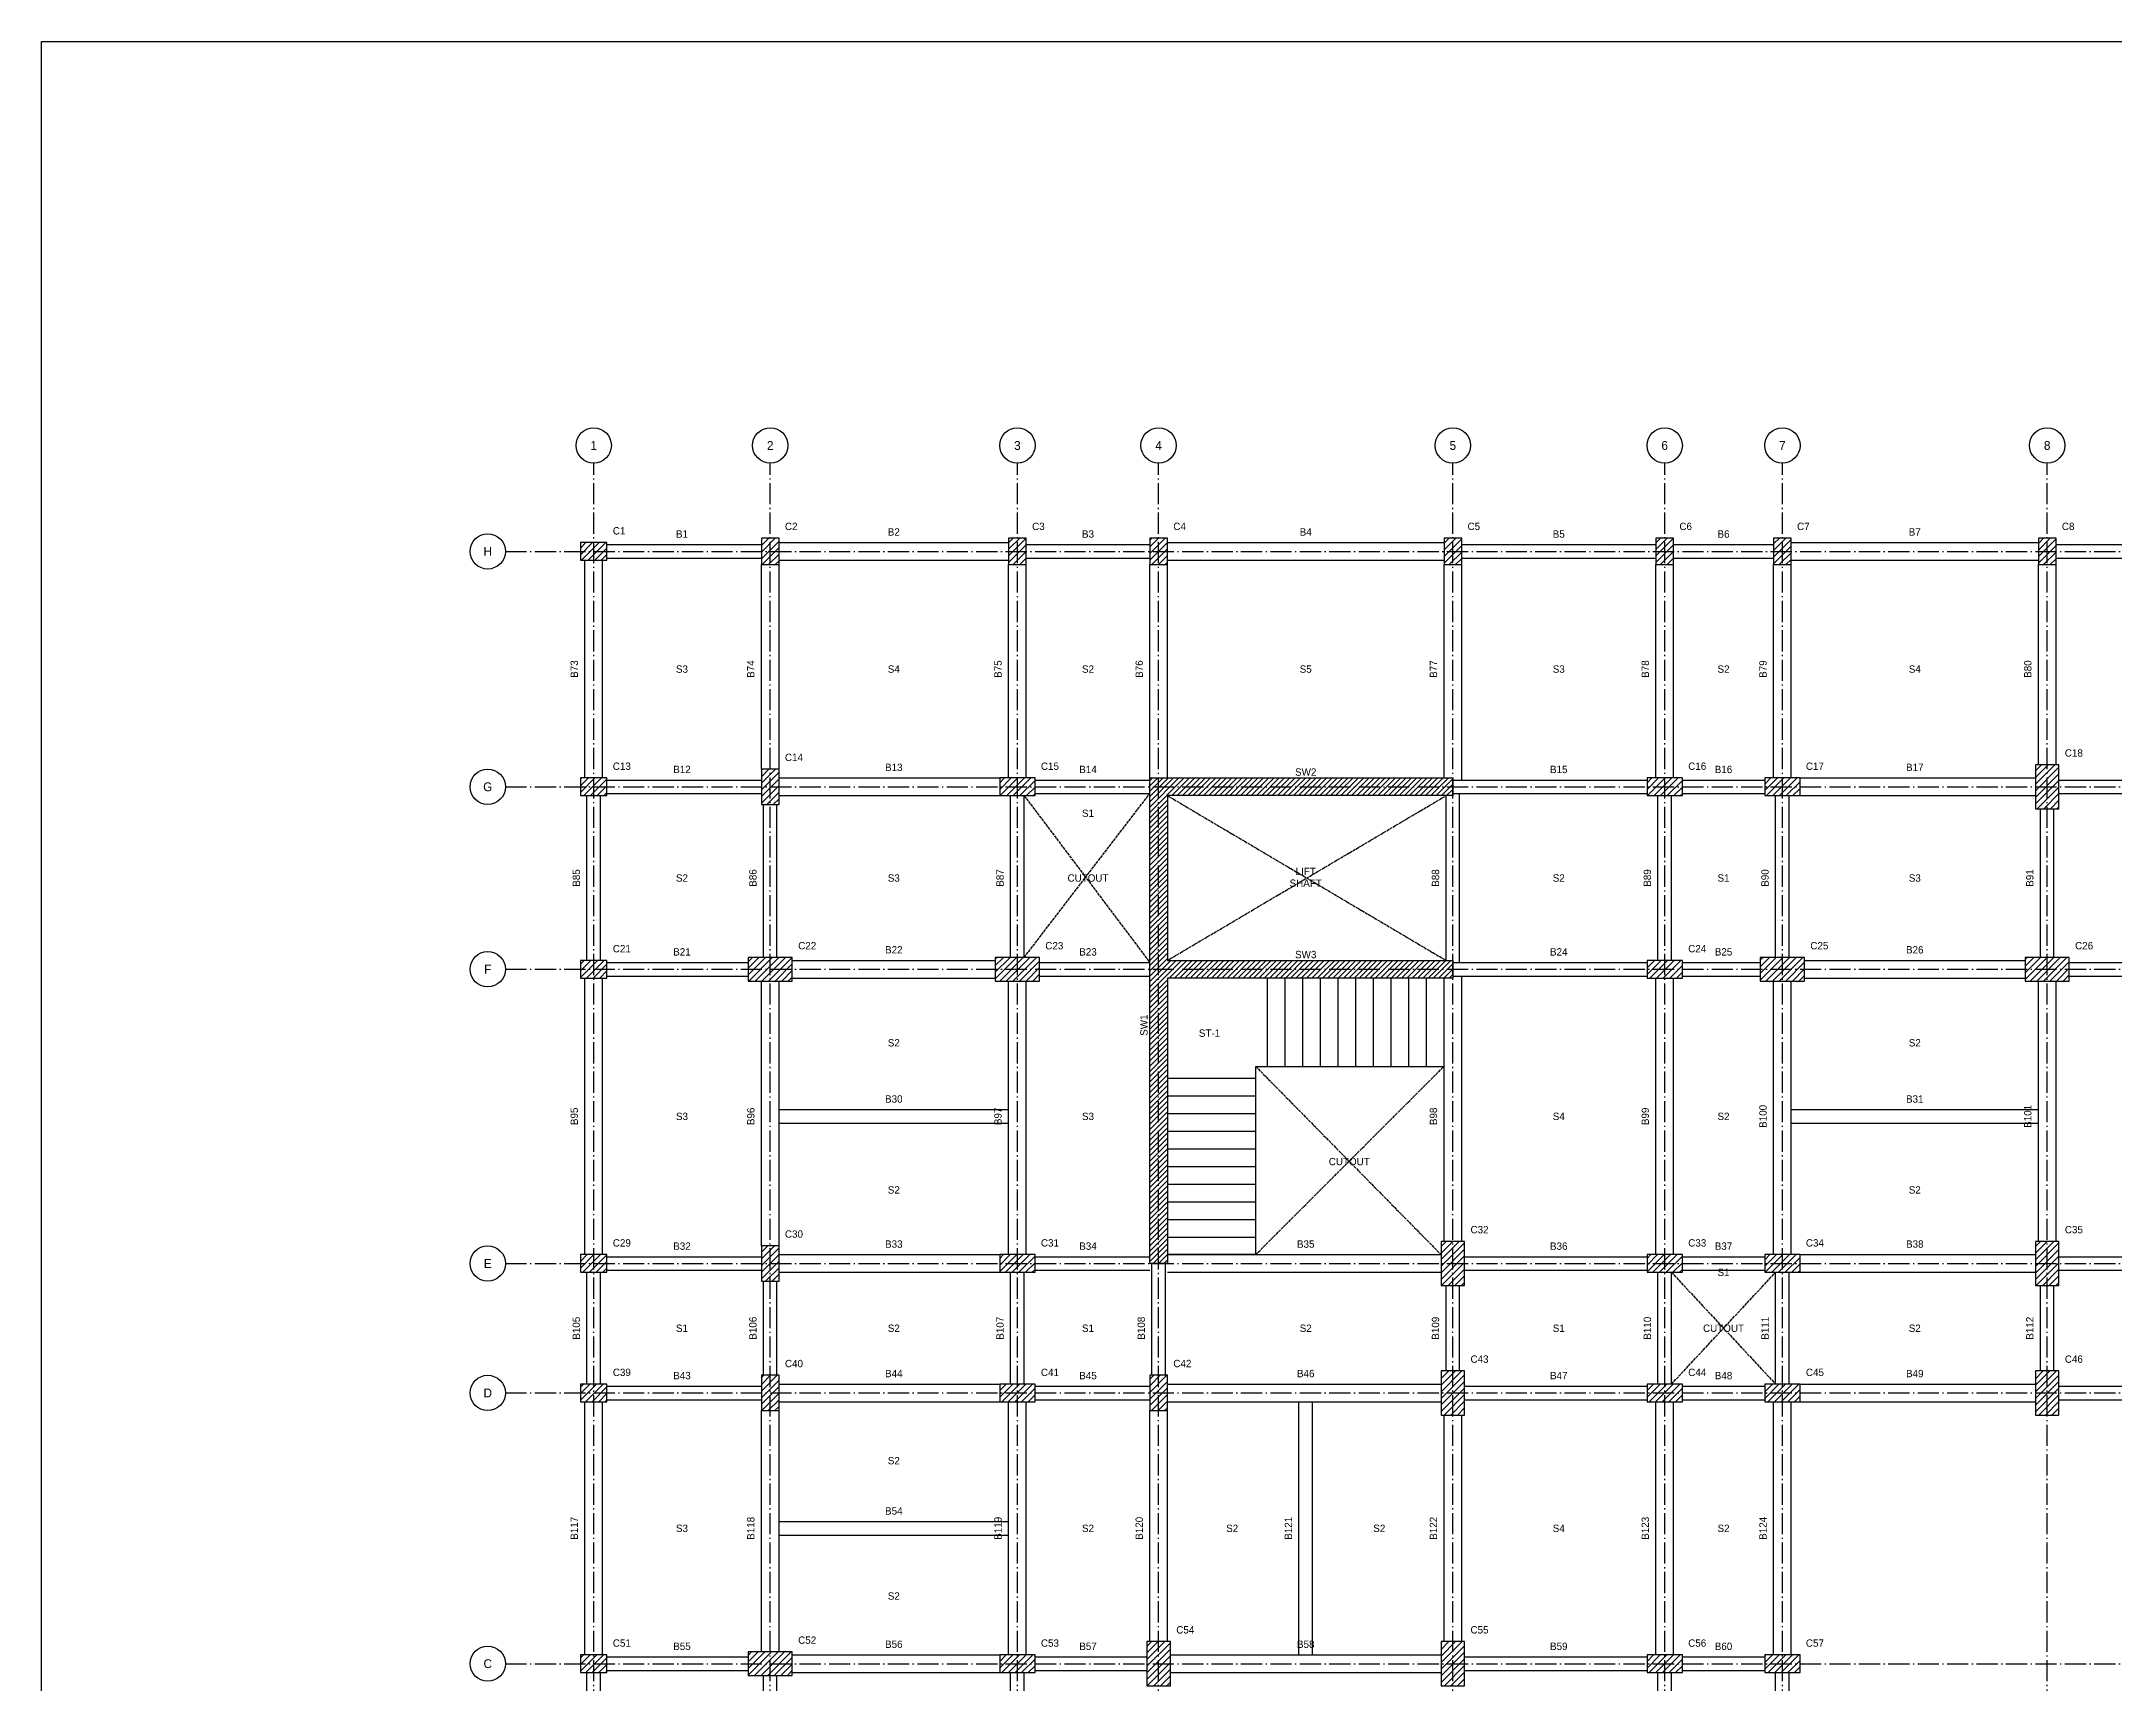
# Model space of a CAD drawing. Header units: millimetres. Extents: x -71346 to 347304, y -10119 to 33865.
# Drawn here: x -9384 to 25845, y 5962 to 33865 of the extents above; entities that cross this region are included whole.
import ezdxf
from ezdxf.enums import TextEntityAlignment as Align

# ---------------------------------------------------------------- set-up
doc = ezdxf.new("R2010")
doc.units = ezdxf.units.MM
doc.header["$LTSCALE"] = 40
doc.header["$PDMODE"] = 35
doc.linetypes.add('DASHED', pattern=[1.524, 1.27, -0.254])
doc.linetypes.add('GRIDLINE', pattern=[12.5, 9, -1.5, 0.5, -1.5])
for name, color, linetype in [('A-CUTOUT', 9, 'DASHED'), ('A-FLOR-IDEN', 11, 'Continuous'), ('S-BEAM', 12, 'Continuous'), ('S-BEAM-IDEN', 2, 'Continuous'), ('S-COLS', 52, 'Continuous'), ('S-COLS-IDEN', 171, 'Continuous'), ('S-GRID', 8, 'GRIDLINE'), ('S-GRID-IDEN', 8, 'Continuous'), ('S-STRS', 31, 'Continuous'), ('S-STRS-IDEN', 31, 'Continuous'), ('S-WALL-IDEN', 30, 'Continuous')]:
    doc.layers.add(name, color=color, linetype=linetype)
doc.layers.add('Boundary', color=40, linetype='Continuous', lineweight=30)
doc.layers.add('Origin', color=40, linetype='Continuous', lineweight=30)

msp = doc.modelspace()

# ---------------------------------------------------------------- hatches: boundary and pattern name
at = {"layer": 'S-COLS'}
h = msp.add_hatch(dxfattribs=at)
h.set_pattern_fill('ANSI31', scale=25)
h.paths.add_polyline_path([(2850, 24975), (3150, 24975), (3150, 25425), (2850, 25425)])
h = msp.add_hatch(dxfattribs=at)
h.set_pattern_fill('ANSI31', scale=25)
h.paths.add_polyline_path([(7050, 24975), (7350, 24975), (7350, 25425), (7050, 25425)])
h = msp.add_hatch(dxfattribs=at)
h.set_pattern_fill('ANSI31', scale=25)
h.paths.add_polyline_path([(9450, 24975), (9750, 24975), (9750, 25425), (9450, 25425)])
h = msp.add_hatch(dxfattribs=at)
h.set_pattern_fill('ANSI31', scale=25)
h.paths.add_polyline_path([(14450, 24975), (14750, 24975), (14750, 25425), (14450, 25425)])
h = msp.add_hatch(dxfattribs=at)
h.set_pattern_fill('ANSI31', scale=25)
h.paths.add_polyline_path([(18050, 24975), (18350, 24975), (18350, 25425), (18050, 25425)])
h = msp.add_hatch(dxfattribs=at)
h.set_pattern_fill('ANSI31', scale=25)
h.paths.add_polyline_path([(20050, 24975), (20350, 24975), (20350, 25425), (20050, 25425)])
h = msp.add_hatch(dxfattribs=at)
h.set_pattern_fill('ANSI31', scale=25)
h.paths.add_polyline_path([(24550, 24975), (24850, 24975), (24850, 25425), (24550, 25425)])
h = msp.add_hatch(dxfattribs=at)
h.set_pattern_fill('ANSI31', scale=25)
h.paths.add_polyline_path([(-225, 25050), (225, 25050), (225, 25350), (-225, 25350)])
h = msp.add_hatch(dxfattribs=at)
h.set_pattern_fill('ANSI31', scale=25)
h.paths.add_polyline_path([(2850, 20900), (3150, 20900), (3150, 21500), (2850, 21500)])
h = msp.add_hatch(dxfattribs=at)
h.set_pattern_fill('ANSI31', scale=25)
h.paths.add_polyline_path([(24500, 20825), (24900, 20825), (24900, 21575), (24500, 21575)])
h = msp.add_hatch(dxfattribs=at)
h.set_pattern_fill('ANSI31', scale=25)
h.paths.add_polyline_path([(-225, 21050), (225, 21050), (225, 21350), (-225, 21350)])
h = msp.add_hatch(dxfattribs=at)
h.set_pattern_fill('ANSI31', scale=25)
h.paths.add_polyline_path([(6900, 21050), (7500, 21050), (7500, 21350), (6900, 21350)])
h = msp.add_hatch(dxfattribs=at)
h.set_pattern_fill('ANSI31', scale=20)
h.paths.add_polyline_path([(9450, 13100), (9450, 21350), (14600, 21350), (14600, 21050), (9750, 21050), (9750, 18250), (14600, 18250), (14600, 17950), (9750, 17950), (9750, 13100), (9450, 13100)])
h = msp.add_hatch(dxfattribs=at)
h.set_pattern_fill('ANSI31', scale=25)
h.paths.add_polyline_path([(17900, 21050), (18500, 21050), (18500, 21350), (17900, 21350)])
h = msp.add_hatch(dxfattribs=at)
h.set_pattern_fill('ANSI31', scale=25)
h.paths.add_polyline_path([(19900, 21050), (20500, 21050), (20500, 21350), (19900, 21350)])
h = msp.add_hatch(dxfattribs=at)
h.set_pattern_fill('ANSI31', scale=25)
h.paths.add_polyline_path([(-225, 17950), (225, 17950), (225, 18250), (-225, 18250)])
h = msp.add_hatch(dxfattribs=at)
h.set_pattern_fill('ANSI31', scale=25)
h.paths.add_polyline_path([(2625, 17900), (3375, 17900), (3375, 18300), (2625, 18300)])
h = msp.add_hatch(dxfattribs=at)
h.set_pattern_fill('ANSI31', scale=25)
h.paths.add_polyline_path([(6825, 17900), (7575, 17900), (7575, 18300), (6825, 18300)])
h = msp.add_hatch(dxfattribs=at)
h.set_pattern_fill('ANSI31', scale=25)
h.paths.add_polyline_path([(17900, 17950), (18500, 17950), (18500, 18250), (17900, 18250)])
h = msp.add_hatch(dxfattribs=at)
h.set_pattern_fill('ANSI31', scale=25)
h.paths.add_polyline_path([(19825, 17900), (20575, 17900), (20575, 18300), (19825, 18300)])
h = msp.add_hatch(dxfattribs=at)
h.set_pattern_fill('ANSI31', scale=25)
h.paths.add_polyline_path([(24325, 17900), (25075, 17900), (25075, 18300), (24325, 18300)])
h = msp.add_hatch(dxfattribs=at)
h.set_pattern_fill('ANSI31', scale=25)
h.paths.add_polyline_path([(2850, 12800), (3150, 12800), (3150, 13400), (2850, 13400)])
h = msp.add_hatch(dxfattribs=at)
h.set_pattern_fill('ANSI31', scale=25)
h.paths.add_polyline_path([(14400, 12725), (14800, 12725), (14800, 13475), (14400, 13475)])
h = msp.add_hatch(dxfattribs=at)
h.set_pattern_fill('ANSI31', scale=25)
h.paths.add_polyline_path([(24500, 12725), (24900, 12725), (24900, 13475), (24500, 13475)])
h = msp.add_hatch(dxfattribs=at)
h.set_pattern_fill('ANSI31', scale=25)
h.paths.add_polyline_path([(-225, 12950), (225, 12950), (225, 13250), (-225, 13250)])
h = msp.add_hatch(dxfattribs=at)
h.set_pattern_fill('ANSI31', scale=25)
h.paths.add_polyline_path([(6900, 12950), (7500, 12950), (7500, 13250), (6900, 13250)])
h = msp.add_hatch(dxfattribs=at)
h.set_pattern_fill('ANSI31', scale=25)
h.paths.add_polyline_path([(17900, 12950), (18500, 12950), (18500, 13250), (17900, 13250)])
h = msp.add_hatch(dxfattribs=at)
h.set_pattern_fill('ANSI31', scale=25)
h.paths.add_polyline_path([(19900, 12950), (20500, 12950), (20500, 13250), (19900, 13250)])
h = msp.add_hatch(dxfattribs=at)
h.set_pattern_fill('ANSI31', scale=25)
h.paths.add_polyline_path([(14400, 10525), (14800, 10525), (14800, 11275), (14400, 11275)])
h = msp.add_hatch(dxfattribs=at)
h.set_pattern_fill('ANSI31', scale=25)
h.paths.add_polyline_path([(24500, 10525), (24900, 10525), (24900, 11275), (24500, 11275)])
h = msp.add_hatch(dxfattribs=at)
h.set_pattern_fill('ANSI31', scale=25)
h.paths.add_polyline_path([(-225, 10750), (225, 10750), (225, 11050), (-225, 11050)])
h = msp.add_hatch(dxfattribs=at)
h.set_pattern_fill('ANSI31', scale=25)
h.paths.add_polyline_path([(2850, 10600), (3150, 10600), (3150, 11200), (2850, 11200)])
h = msp.add_hatch(dxfattribs=at)
h.set_pattern_fill('ANSI31', scale=25)
h.paths.add_polyline_path([(6900, 10750), (7500, 10750), (7500, 11050), (6900, 11050)])
h = msp.add_hatch(dxfattribs=at)
h.set_pattern_fill('ANSI31', scale=25)
h.paths.add_polyline_path([(9450, 10600), (9750, 10600), (9750, 11200), (9450, 11200)])
h = msp.add_hatch(dxfattribs=at)
h.set_pattern_fill('ANSI31', scale=25)
h.paths.add_polyline_path([(17900, 10750), (18500, 10750), (18500, 11050), (17900, 11050)])
h = msp.add_hatch(dxfattribs=at)
h.set_pattern_fill('ANSI31', scale=25)
h.paths.add_polyline_path([(19900, 10750), (20500, 10750), (20500, 11050), (19900, 11050)])
h = msp.add_hatch(dxfattribs=at)
h.set_pattern_fill('ANSI31', scale=25)
h.paths.add_polyline_path([(-225, 6150), (225, 6150), (225, 6450), (-225, 6450)])
h = msp.add_hatch(dxfattribs=at)
h.set_pattern_fill('ANSI31', scale=25)
h.paths.add_polyline_path([(2625, 6100), (3375, 6100), (3375, 6500), (2625, 6500)])
h = msp.add_hatch(dxfattribs=at)
h.set_pattern_fill('ANSI31', scale=25)
h.paths.add_polyline_path([(6900, 6150), (7500, 6150), (7500, 6450), (6900, 6450)])
h = msp.add_hatch(dxfattribs=at)
h.set_pattern_fill('ANSI31', scale=25)
h.paths.add_polyline_path([(9400, 5925), (9800, 5925), (9800, 6675), (9400, 6675)])
h = msp.add_hatch(dxfattribs=at)
h.set_pattern_fill('ANSI31', scale=25)
h.paths.add_polyline_path([(14400, 5925), (14800, 5925), (14800, 6675), (14400, 6675)])
h = msp.add_hatch(dxfattribs=at)
h.set_pattern_fill('ANSI31', scale=25)
h.paths.add_polyline_path([(17900, 6150), (18500, 6150), (18500, 6450), (17900, 6450)])
h = msp.add_hatch(dxfattribs=at)
h.set_pattern_fill('ANSI31', scale=25)
h.paths.add_polyline_path([(19900, 6150), (20500, 6150), (20500, 6450), (19900, 6450)])

# ---------------------------------------------------------------- linework, layer by layer
at = {"layer": 'A-CUTOUT'}
for p, q in [((7315, 18300), (9450, 21085)), ((7315, 21050), (9450, 18215)), ((9750, 18250), (14485, 21050)), ((9750, 21050), (14485, 18250)), ((11250, 13250), (14450, 16450)), ((11250, 16450), (14400, 13250)), ((18315, 11050), (20085, 12950)), ((18315, 12950), (20085, 11050))]:
    msp.add_line(p, q, dxfattribs=at)
at = {"layer": 'Boundary'}
msp.add_lwpolyline([(-9384, 33865), (45758, 33865), (45758, -10119), (-9384, -10119)], close=True, dxfattribs=at)
at = {"layer": 'Origin'}
msp.add_point((9750, 21050), dxfattribs=at)
at = {"layer": 'S-BEAM'}
for p, q in [((-150, 21350), (-150, 25050)), ((150, 21350), (150, 25050)), ((225, 25315), (2850, 25315)), ((225, 25085), (2850, 25085)), ((3150, 25350), (7050, 25350)), ((3150, 25050), (7050, 25050)), ((7350, 25315), (9450, 25315)), ((7350, 25085), (9450, 25085)), ((9750, 25350), (14450, 25350)), ((9750, 25050), (14450, 25050)), ((14750, 25315), (18050, 25315)), ((14750, 25085), (18050, 25085)), ((18350, 25315), (20050, 25315)), ((18350, 25085), (20050, 25085)), ((20350, 25350), (24550, 25350)), ((20350, 25050), (24550, 25050)), ((24850, 25315), (27850, 25315)), ((24850, 25085), (27850, 25085)), ((2850, 21500), (2850, 24975)), ((3150, 21500), (3150, 24975)), ((7050, 21350), (7050, 24975)), ((7350, 21350), (7350, 24975)), ((9450, 21350), (9450, 24975)), ((9750, 21350), (9750, 24975)), ((14450, 21350), (14450, 24975)), ((14750, 21315), (14750, 24975)), ((18050, 21350), (18050, 24975)), ((18350, 21350), (18350, 24975)), ((20050, 21350), (20050, 24975)), ((20350, 21350), (20350, 24975)), ((24550, 21575), (24550, 24975)), ((24850, 21575), (24850, 24975)), ((225, 21315), (2850, 21315)), ((3150, 21350), (6900, 21350)), ((7500, 21315), (9450, 21315)), ((14600, 21315), (17900, 21315)), ((18500, 21315), (19900, 21315)), ((20500, 21350), (24500, 21350)), ((24900, 21315), (27700, 21315)), ((-115, 18250), (-115, 21050)), ((115, 18250), (115, 21050)), ((225, 21085), (2850, 21085)), ((2885, 18300), (2885, 20900)), ((3115, 18300), (3115, 20900)), ((3150, 21050), (6900, 21050)), ((7085, 18300), (7085, 21050)), ((7315, 18300), (7315, 21050)), ((7500, 21085), (9450, 21085)), ((14485, 18250), (14485, 21050)), ((14600, 21085), (17900, 21085)), ((14715, 18215), (14715, 21085)), ((18085, 18250), (18085, 21050)), ((18315, 18250), (18315, 21050)), ((18500, 21085), (19900, 21085)), ((20085, 18300), (20085, 21050)), ((20315, 18300), (20315, 21050)), ((20500, 21050), (24500, 21050)), ((24585, 18300), (24585, 20825)), ((24815, 18300), (24815, 20825)), ((24900, 21085), (27700, 21085)), ((225, 18215), (2625, 18215)), ((225, 17985), (2625, 17985)), ((3375, 18250), (6825, 18250)), ((7575, 18215), (9450, 18215)), ((7575, 17985), (9450, 17985)), ((14600, 18215), (17900, 18215)), ((14600, 17985), (17900, 17985)), ((14750, 13475), (14750, 17985)), ((18500, 18215), (19825, 18215)), ((18500, 17985), (19825, 17985)), ((20575, 18250), (24325, 18250)), ((25075, 18215), (27700, 18215)), ((25075, 17985), (27700, 17985)), ((-150, 13250), (-150, 17950)), ((150, 13250), (150, 17950)), ((2850, 13400), (2850, 17900)), ((3150, 13400), (3150, 17900)), ((3375, 17950), (6825, 17950)), ((7050, 13250), (7050, 17900)), ((7350, 13250), (7350, 17900)), ((14450, 13475), (14450, 17950)), ((18050, 13250), (18050, 17950)), ((18350, 13250), (18350, 17950)), ((20050, 13250), (20050, 17900)), ((20350, 13250), (20350, 17900)), ((20575, 17950), (24325, 17950)), ((24550, 13475), (24550, 17900)), ((24850, 13475), (24850, 17900)), ((3150, 15715), (7050, 15715)), ((20350, 15715), (24550, 15715)), ((3150, 15485), (7050, 15485)), ((20350, 15485), (24550, 15485)), ((225, 13215), (2850, 13215)), ((3150, 13250), (6900, 13250)), ((7500, 13215), (9450, 13215)), ((9485, 11200), (9485, 13100)), ((9715, 11200), (9715, 13100)), ((9750, 13250), (14400, 13250)), ((14800, 13215), (17900, 13215)), ((18500, 13215), (19900, 13215)), ((20500, 13250), (24500, 13250)), ((24900, 13215), (27700, 13215)), ((-115, 11050), (-115, 12950)), ((115, 11050), (115, 12950)), ((225, 12985), (2850, 12985)), ((2885, 11200), (2885, 12800)), ((3115, 11200), (3115, 12800)), ((3150, 12950), (6900, 12950)), ((7085, 11050), (7085, 12950)), ((7315, 11050), (7315, 12950)), ((7500, 12985), (9450, 12985)), ((9750, 12950), (14400, 12950)), ((14485, 11275), (14485, 12725)), ((14715, 11275), (14715, 12725)), ((14800, 12985), (17900, 12985)), ((18085, 11050), (18085, 12950)), ((18315, 11050), (18315, 12950)), ((18500, 12985), (19900, 12985)), ((20085, 11050), (20085, 12950)), ((20315, 11050), (20315, 12950)), ((20500, 12950), (24500, 12950)), ((24585, 11275), (24585, 12725)), ((24815, 11275), (24815, 12725)), ((24900, 12985), (27700, 12985)), ((225, 11015), (2850, 11015)), ((3150, 11050), (6900, 11050)), ((7500, 11015), (9450, 11015)), ((9750, 11050), (14400, 11050)), ((14800, 11015), (17900, 11015)), ((18500, 11015), (19900, 11015)), ((20500, 11050), (24500, 11050)), ((24900, 11015), (27700, 11015)), ((-150, 6450), (-150, 10750)), ((150, 6450), (150, 10750)), ((225, 10785), (2850, 10785)), ((2850, 6500), (2850, 10600)), ((3150, 10750), (6900, 10750)), ((3150, 6500), (3150, 10600)), ((7050, 6450), (7050, 10750)), ((7350, 6450), (7350, 10750)), ((7500, 10785), (9450, 10785)), ((9450, 6675), (9450, 10600)), ((9750, 10750), (14400, 10750)), ((9750, 6675), (9750, 10600)), ((11985, 6450), (11985, 10750)), ((12215, 6450), (12215, 10750)), ((14800, 10785), (17900, 10785)), ((18050, 6450), (18050, 10750)), ((18350, 6450), (18350, 10750)), ((18500, 10785), (19900, 10785)), ((20050, 6450), (20050, 10750)), ((20350, 6450), (20350, 10750)), ((20500, 10750), (24500, 10750)), ((24900, 10785), (27700, 10785)), ((14450, 6675), (14450, 10525)), ((14750, 6675), (14750, 10525)), ((3150, 8715), (7050, 8715)), ((3150, 8485), (7050, 8485)), ((225, 6415), (2625, 6415)), ((3375, 6450), (6900, 6450)), ((7500, 6415), (9400, 6415)), ((9800, 6450), (14400, 6450)), ((14800, 6415), (17900, 6415)), ((18500, 6415), (19900, 6415)), ((-115, 3650), (-115, 6150)), ((115, 3650), (115, 6150)), ((225, 6185), (2625, 6185)), ((2885, 3800), (2885, 6100)), ((3115, 3800), (3115, 6100)), ((3375, 6150), (6900, 6150)), ((7085, 3800), (7085, 6150)), ((7315, 3800), (7315, 6150)), ((7500, 6185), (9400, 6185)), ((9800, 6150), (14400, 6150)), ((14800, 6185), (17900, 6185)), ((18085, 3650), (18085, 6150)), ((18315, 3650), (18315, 6150)), ((18500, 6185), (19900, 6185)), ((20085, 3800), (20085, 6150)), ((20315, 3800), (20315, 6150))]:
    msp.add_line(p, q, dxfattribs=at)
at = {"layer": 'S-COLS'}
for points in [[(2850, 24975), (3150, 24975), (3150, 25425), (2850, 25425)], [(7050, 24975), (7350, 24975), (7350, 25425), (7050, 25425)], [(9450, 24975), (9750, 24975), (9750, 25425), (9450, 25425)], [(14450, 24975), (14750, 24975), (14750, 25425), (14450, 25425)], [(18050, 24975), (18350, 24975), (18350, 25425), (18050, 25425)], [(20050, 24975), (20350, 24975), (20350, 25425), (20050, 25425)], [(24550, 24975), (24850, 24975), (24850, 25425), (24550, 25425)], [(-225, 25050), (225, 25050), (225, 25350), (-225, 25350)], [(2850, 20900), (3150, 20900), (3150, 21500), (2850, 21500)], [(24500, 20825), (24900, 20825), (24900, 21575), (24500, 21575)], [(-225, 21050), (225, 21050), (225, 21350), (-225, 21350)], [(6900, 21050), (7500, 21050), (7500, 21350), (6900, 21350)], [(9450, 13100), (9450, 21350), (14600, 21350), (14600, 21050), (9750, 21050), (9750, 18250), (14600, 18250), (14600, 17950), (9750, 17950), (9750, 13100)], [(17900, 21050), (18500, 21050), (18500, 21350), (17900, 21350)], [(19900, 21050), (20500, 21050), (20500, 21350), (19900, 21350)], [(-225, 17950), (225, 17950), (225, 18250), (-225, 18250)], [(2625, 17900), (3375, 17900), (3375, 18300), (2625, 18300)], [(6825, 17900), (7575, 17900), (7575, 18300), (6825, 18300)], [(17900, 17950), (18500, 17950), (18500, 18250), (17900, 18250)], [(19825, 17900), (20575, 17900), (20575, 18300), (19825, 18300)], [(24325, 17900), (25075, 17900), (25075, 18300), (24325, 18300)], [(2850, 12800), (3150, 12800), (3150, 13400), (2850, 13400)], [(14400, 12725), (14800, 12725), (14800, 13475), (14400, 13475)], [(24500, 12725), (24900, 12725), (24900, 13475), (24500, 13475)], [(-225, 12950), (225, 12950), (225, 13250), (-225, 13250)], [(6900, 12950), (7500, 12950), (7500, 13250), (6900, 13250)], [(17900, 12950), (18500, 12950), (18500, 13250), (17900, 13250)], [(19900, 12950), (20500, 12950), (20500, 13250), (19900, 13250)], [(14400, 10525), (14800, 10525), (14800, 11275), (14400, 11275)], [(24500, 10525), (24900, 10525), (24900, 11275), (24500, 11275)], [(-225, 10750), (225, 10750), (225, 11050), (-225, 11050)], [(2850, 10600), (3150, 10600), (3150, 11200), (2850, 11200)], [(6900, 10750), (7500, 10750), (7500, 11050), (6900, 11050)], [(9450, 10600), (9750, 10600), (9750, 11200), (9450, 11200)], [(17900, 10750), (18500, 10750), (18500, 11050), (17900, 11050)], [(19900, 10750), (20500, 10750), (20500, 11050), (19900, 11050)], [(-225, 6150), (225, 6150), (225, 6450), (-225, 6450)], [(2625, 6100), (3375, 6100), (3375, 6500), (2625, 6500)], [(6900, 6150), (7500, 6150), (7500, 6450), (6900, 6450)], [(9400, 5925), (9800, 5925), (9800, 6675), (9400, 6675)], [(14400, 5925), (14800, 5925), (14800, 6675), (14400, 6675)], [(17900, 6150), (18500, 6150), (18500, 6450), (17900, 6450)], [(19900, 6150), (20500, 6150), (20500, 6450), (19900, 6450)]]:
    msp.add_lwpolyline(points, close=True, dxfattribs=at)
at = {"layer": 'S-GRID'}
for p, q in [((0, -1500), (0, 26700)), ((3000, -1500), (3000, 26700)), ((7200, -1500), (7200, 26700)), ((9600, -1500), (9600, 26700)), ((14600, -1500), (14600, 26700)), ((18200, -1500), (18200, 26700)), ((20200, -1500), (20200, 26700)), ((24700, -1500), (24700, 26700)), ((-1500, 25200), (40900, 25200)), ((-1500, 21200), (40900, 21200)), ((-1500, 18100), (40900, 18100)), ((-1500, 13100), (40900, 13100)), ((-1500, 10900), (40900, 10900)), ((-1500, 6300), (40900, 6300))]:
    msp.add_line(p, q, dxfattribs=at)
at = {"layer": 'S-GRID-IDEN'}
for centre in [(0, 27000), (3000, 27000), (7200, 27000), (9600, 27000), (14600, 27000), (18200, 27000), (20200, 27000), (24700, 27000), (-1800, 25200), (-1800, 21200), (-1800, 18100), (-1800, 13100), (-1800, 10900), (-1800, 6300)]:
    msp.add_circle(centre, 300, dxfattribs=at)
at = {"layer": 'S-STRS'}
for p, q in [((11450, 16450), (11450, 17950)), ((11750, 16450), (11750, 17950)), ((12050, 16450), (12050, 17950)), ((12350, 16450), (12350, 17950)), ((12650, 16450), (12650, 17950)), ((12950, 16450), (12950, 17950)), ((13250, 16450), (13250, 17950)), ((13550, 16450), (13550, 17950)), ((13850, 16450), (13850, 17950)), ((14150, 16450), (14150, 17950)), ((14450, 16450), (14450, 17950)), ((9750, 16250), (11250, 16250)), ((11250, 16450), (14450, 16450)), ((11250, 13250), (11250, 16450)), ((9750, 15950), (11250, 15950)), ((9750, 15650), (11250, 15650)), ((9750, 15350), (11250, 15350)), ((9750, 15050), (11250, 15050)), ((9750, 14750), (11250, 14750)), ((9750, 14450), (11250, 14450)), ((9750, 14150), (11250, 14150)), ((9750, 13850), (11250, 13850)), ((9750, 13550), (11250, 13550)), ((11250, 13250), (9750, 13250))]:
    msp.add_line(p, q, dxfattribs=at)

# ---------------------------------------------------------------- texts
at = {"layer": 'A-CUTOUT'}
for s, p in [('LIFT', (12100, 19762)), ('CUTOUT', (8400, 19650)), ('SHAFT', (12100, 19562)), ('CUTOUT', (12840, 14832)), ('CUTOUT', (19200, 12000))]:
    msp.add_text(s, height=125, dxfattribs=at).set_placement(p, align=Align.MIDDLE_CENTER)
at = {"layer": 'A-FLOR-IDEN'}
for s, p in [('S3', (1500, 23200)), ('S4', (5100, 23200)), ('S2', (8400, 23200)), ('S5', (12100, 23200)), ('S3', (16400, 23200)), ('S2', (19200, 23200)), ('S4', (22450, 23200)), ('S1', (8400, 20750)), ('S2', (1500, 19650)), ('S3', (5100, 19650)), ('S2', (16400, 19650)), ('S1', (19200, 19650)), ('S3', (22450, 19650)), ('S2', (5100, 16850)), ('S2', (22450, 16850)), ('S3', (1500, 15600)), ('S3', (8400, 15600)), ('S4', (16400, 15600)), ('S2', (19200, 15600)), ('S2', (5100, 14350)), ('S2', (22450, 14350)), ('S1', (19200, 12950)), ('S1', (1500, 12000)), ('S2', (5100, 12000)), ('S1', (8400, 12000)), ('S2', (12100, 12000)), ('S1', (16400, 12000)), ('S2', (22450, 12000)), ('S2', (5100, 9750)), ('S3', (1500, 8600)), ('S2', (8400, 8600)), ('S2', (10850, 8600)), ('S2', (13350, 8600)), ('S4', (16400, 8600)), ('S2', (19200, 8600)), ('S2', (5100, 7450))]:
    msp.add_text(s, height=125, dxfattribs=at).set_placement(p, align=Align.MIDDLE_CENTER)
at = {"layer": 'S-BEAM-IDEN'}
for s, p in [('B1', (1500, 25395)), ('B2', (5100, 25430)), ('B3', (8400, 25395)), ('B4', (12100, 25430)), ('B5', (16400, 25395)), ('B6', (19200, 25395)), ('B7', (22450, 25430)), ('B12', (1500, 21395)), ('B13', (5100, 21430)), ('B14', (8400, 21395)), ('B15', (16400, 21395)), ('B16', (19200, 21395)), ('B17', (22450, 21430)), ('B21', (1500, 18295)), ('B22', (5100, 18330)), ('B23', (8400, 18295)), ('B24', (16400, 18295)), ('B25', (19200, 18295)), ('B26', (22450, 18330)), ('B30', (5100, 15795)), ('B31', (22450, 15795)), ('B32', (1500, 13295)), ('B33', (5100, 13330)), ('B34', (8400, 13295)), ('B35', (12100, 13330)), ('B36', (16400, 13295)), ('B37', (19200, 13295)), ('B38', (22450, 13330)), ('B44', (5100, 11130)), ('B46', (12100, 11130)), ('B49', (22450, 11130)), ('B43', (1500, 11095)), ('B45', (8400, 11095)), ('B47', (16400, 11095)), ('B48', (19200, 11095)), ('B54', (5100, 8795)), ('B56', (5100, 6530)), ('B58', (12100, 6530)), ('B55', (1500, 6495)), ('B57', (8400, 6495)), ('B59', (16400, 6495)), ('B60', (19200, 6495))]:
    msp.add_text(s, height=125, dxfattribs=at).set_placement(p, align=Align.BOTTOM_CENTER)
for s, p in [('B73', (-230, 23200)), ('B74', (2770, 23200)), ('B75', (6970, 23200)), ('B76', (9370, 23200)), ('B77', (14370, 23200)), ('B78', (17970, 23200)), ('B79', (19970, 23200)), ('B80', (24470, 23200)), ('B85', (-195, 19650)), ('B86', (2805, 19650)), ('B87', (7005, 19650)), ('B88', (14405, 19650)), ('B89', (18005, 19650)), ('B90', (20005, 19650)), ('B91', (24505, 19650)), ('B95', (-230, 15600)), ('B96', (2770, 15600)), ('B97', (6970, 15600)), ('B98', (14370, 15600)), ('B99', (17970, 15600)), ('B100', (19970, 15600)), ('B101', (24470, 15600)), ('B105', (-195, 12000)), ('B106', (2805, 12000)), ('B107', (7005, 12000)), ('B108', (9405, 12000)), ('B109', (14405, 12000)), ('B110', (18005, 12000)), ('B111', (20005, 12000)), ('B112', (24505, 12000)), ('B117', (-230, 8600)), ('B118', (2770, 8600)), ('B119', (6970, 8600)), ('B120', (9370, 8600)), ('B121', (11905, 8600)), ('B122', (14370, 8600)), ('B123', (17970, 8600)), ('B124', (19970, 8600))]:
    msp.add_text(s, height=125, rotation=90, dxfattribs=at).set_placement(p, align=Align.BOTTOM_CENTER)
at = {"layer": 'S-COLS-IDEN'}
for s, p in [('C1', (325, 25450)), ('C2', (3250, 25525)), ('C3', (7450, 25525)), ('C4', (9850, 25525)), ('C5', (14850, 25525)), ('C6', (18450, 25525)), ('C7', (20450, 25525)), ('C8', (24950, 25525)), ('C13', (325, 21450)), ('C14', (3250, 21600)), ('C15', (7600, 21450)), ('C16', (18600, 21450)), ('C17', (20600, 21450)), ('C18', (25000, 21675)), ('C21', (325, 18350)), ('C22', (3475, 18400)), ('C23', (7675, 18400)), ('C24', (18600, 18350)), ('C25', (20675, 18400)), ('C26', (25175, 18400)), ('C32', (14900, 13575)), ('C35', (25000, 13575)), ('C29', (325, 13350)), ('C30', (3250, 13500)), ('C31', (7600, 13350)), ('C33', (18600, 13350)), ('C34', (20600, 13350)), ('C39', (325, 11150)), ('C40', (3250, 11300)), ('C41', (7600, 11150)), ('C42', (9850, 11300)), ('C43', (14900, 11375)), ('C44', (18600, 11150)), ('C45', (20600, 11150)), ('C46', (25000, 11375)), ('C51', (325, 6550)), ('C52', (3475, 6600)), ('C53', (7600, 6550)), ('C54', (9900, 6775)), ('C55', (14900, 6775)), ('C56', (18600, 6550)), ('C57', (20600, 6550))]:
    msp.add_text(s, height=125, dxfattribs=at).set_placement(p, align=Align.BOTTOM_LEFT)
at = {"layer": 'S-GRID-IDEN'}
for s, p in [('1', (0, 27000)), ('2', (3000, 27000)), ('3', (7200, 27000)), ('4', (9600, 27000)), ('5', (14600, 27000)), ('6', (18200, 27000)), ('7', (20200, 27000)), ('8', (24700, 27000)), ('H', (-1800, 25200)), ('G', (-1800, 21200)), ('F', (-1800, 18100)), ('E', (-1800, 13100)), ('D', (-1800, 10900)), ('C', (-1800, 6300))]:
    msp.add_text(s, height=150, dxfattribs=at).set_placement(p, align=Align.MIDDLE_CENTER)
at = {"layer": 'S-STRS-IDEN'}
msp.add_text('ST-1', height=125, dxfattribs=at).set_placement((10465, 17014), align=Align.MIDDLE_CENTER)
at = {"layer": 'S-WALL-IDEN'}
for s, p in [('SW2', (12100, 21450)), ('SW3', (12100, 18350))]:
    msp.add_text(s, height=125, dxfattribs=at).set_placement(p, align=Align.MIDDLE_CENTER)
msp.add_text('SW1', height=125, rotation=90, dxfattribs=at).set_placement((9350, 17150), align=Align.MIDDLE_CENTER)

doc.saveas('drawing.dxf')
